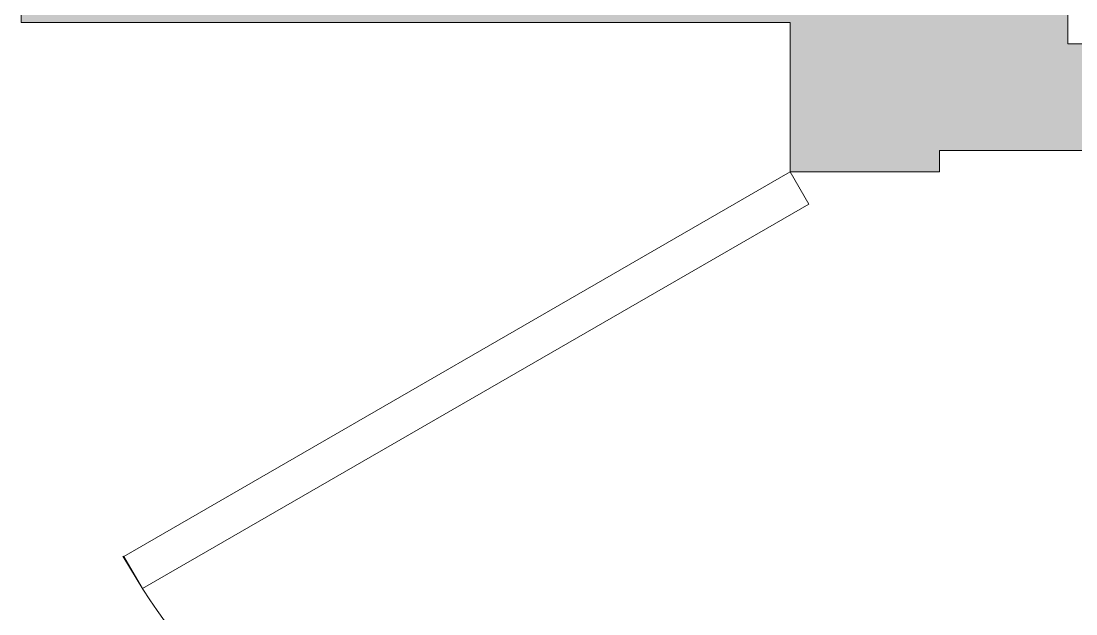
# Model space of a CAD drawing. Header units: inches. Extents: x 14 to 610, y 9 to 600.
# Drawn here: x 72.6 to 121.96, y 361.7 to 389.43 of the extents above; entities that cross this region are included whole.
import ezdxf

# ---------------------------------------------------------------- set-up
doc = ezdxf.new("R2010")
doc.units = ezdxf.units.IN
doc.header["$MEASUREMENT"] = 0
doc.layers.add('WALLS', color=30, linetype='Continuous')

msp = doc.modelspace()

# ---------------------------------------------------------------- linework, layer by layer
at = {"layer": 'WALLS', "lineweight": 18}
for points in [[(256.77911, 399.0546), (220.54246, 363.38023), (175.55903, 363.38023), (156.56602, 383.37287), (115.58112, 383.37287), (115.58112, 382.37324), (108.5837, 382.37324), (108.5837, 389.37066), (72.59695, 389.37066), (72.59695, 466.96708), (191.17828, 588.29739), (508.4989, 588.29739)], [(282.45716, 431.3552), (165.68766, 549.37423), (84.59253, 466.40479), (84.59253, 400.36661), (121.57891, 400.36661), (121.57891, 388.37103), (158.75272, 388.37103), (177.74572, 368.37839), (218.5432, 368.37839), (253.21793, 402.61578)], [(108.5837, 382.37324), (113.58185, 382.37324)]]:
    msp.add_lwpolyline(points, dxfattribs=at)
msp.add_lwpolyline([(108.5837, 382.37324), (77.40768, 364.37987), (78.28236, 362.88042), (109.45837, 380.87379)], close=True, dxfattribs=at)
msp.add_lwpolyline([(77.35936, 364.39646, 0.26795618), (108.55246, 346.38649, 0.26795618), (77.35936, 328.439)], format="xyb", dxfattribs=at)
at = {"layer": 'WALLS', "transparency": 33554559}
for points in [[(121.57891, 400.36661), (72.59695, 400.36661), (121.57891, 389.37066)], [(72.59695, 400.36661), (121.57891, 389.37066), (72.59695, 389.37066)], [(121.57891, 389.37066), (108.5837, 389.37066), (121.57891, 388.37103)], [(108.5837, 389.37066), (121.57891, 388.37103), (108.5837, 388.37103)], [(158.75272, 388.37103), (108.5837, 388.37103), (163.50097, 383.37287)], [(108.5837, 388.37103), (163.50097, 383.37287), (108.5837, 383.37287)], [(115.58112, 383.37287), (108.5837, 383.37287), (115.58112, 382.37324)], [(108.5837, 383.37287), (115.58112, 382.37324), (108.5837, 382.37324)]]:
    msp.add_solid(points, dxfattribs=at)

doc.saveas('drawing.dxf')
